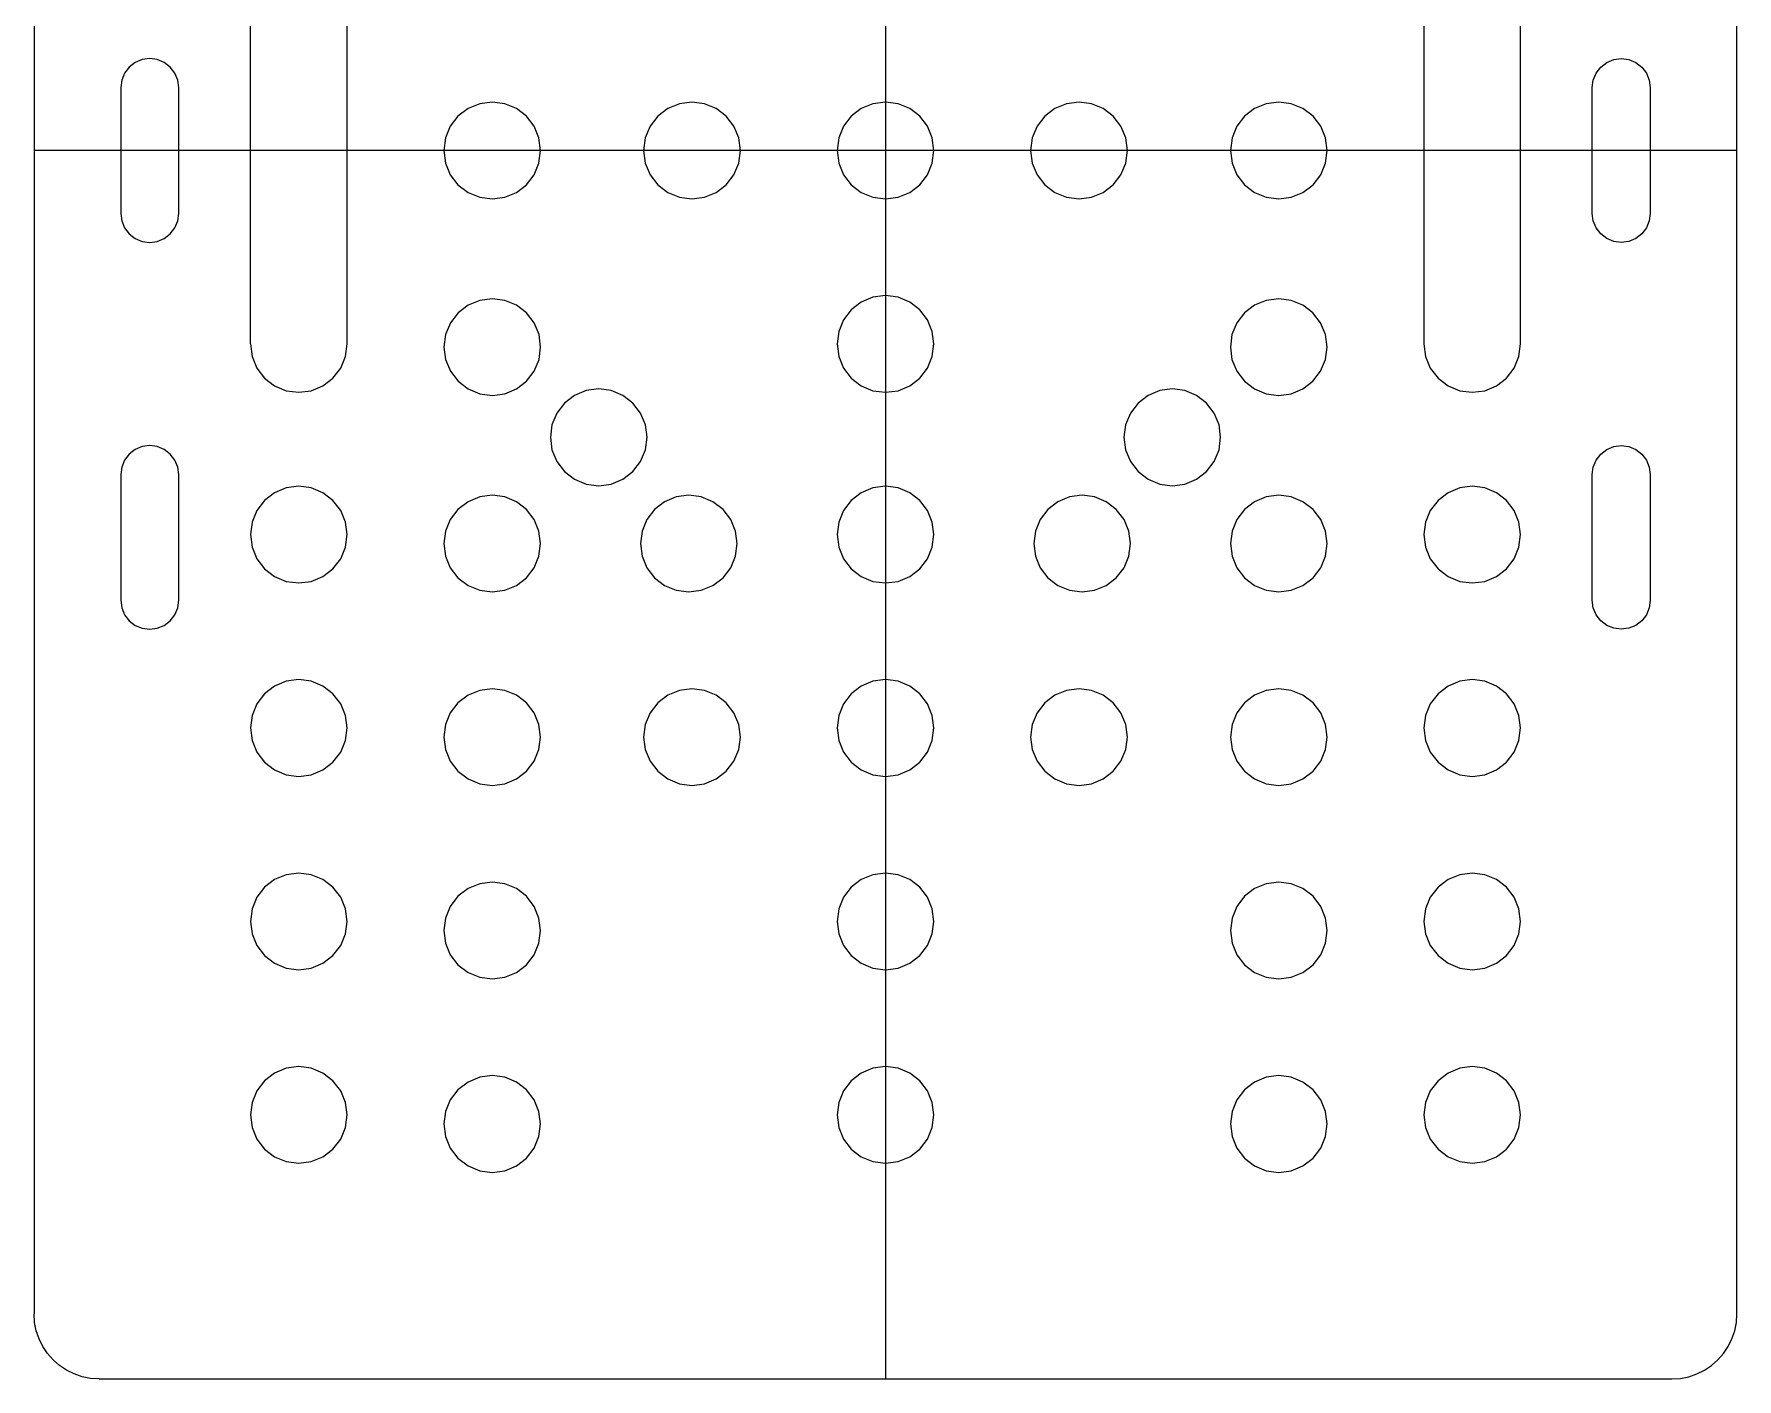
# Model space of a CAD drawing. Header units: millimetres. Extents: x -44 to 44, y -64 to 64.
# Drawn here: x -44 to 44, y -63.5 to 6 of the extents above; entities that cross this region are included whole.
import ezdxf

# ---------------------------------------------------------------- set-up
doc = ezdxf.new("R2010")
doc.units = ezdxf.units.MM
doc.layers.get('0').update_dxf_attribs({"linetype": 'CONTINUOUS'})

msp = doc.modelspace()

# ---------------------------------------------------------------- linework, layer by layer
for p, q in [((0, 63.5), (0, -63.5)), ((-44, 60.137), (-44, -60.137)), ((44, -60.137), (44, 60.137)), ((-32.82, -10), (-32.82, 10)), ((-27.82, -10), (-27.82, 10)), ((27.82, 10), (27.82, -10)), ((32.82, -10), (32.82, 10)), ((-38.77, 4.549), (-39.081, 4.311)), ((-38.408, 4.699), (-38.77, 4.549)), ((-38.02, 4.75), (-38.408, 4.699)), ((-37.632, 4.699), (-38.02, 4.75)), ((-37.27, 4.549), (-37.632, 4.699)), ((-36.959, 4.311), (-37.27, 4.549)), ((36.959, 4.311), (37.27, 4.549)), ((37.27, 4.549), (37.632, 4.699)), ((37.632, 4.699), (38.02, 4.75)), ((38.02, 4.75), (38.408, 4.699)), ((38.408, 4.699), (38.77, 4.549)), ((38.77, 4.549), (39.081, 4.311)), ((-39.469, 3.638), (-39.52, 3.25)), ((-39.319, 4), (-39.469, 3.638)), ((-39.081, 4.311), (-39.319, 4)), ((-36.721, 4), (-36.959, 4.311)), ((-36.571, 3.638), (-36.721, 4)), ((-36.52, 3.25), (-36.571, 3.638)), ((36.52, 3.25), (36.571, 3.638)), ((36.571, 3.638), (36.721, 4)), ((36.721, 4), (36.959, 4.311)), ((39.081, 4.311), (39.319, 4)), ((39.319, 4), (39.469, 3.638)), ((39.469, 3.638), (39.52, 3.25)), ((-39.52, 3.25), (-39.52, -3.25)), ((-36.52, -3.25), (-36.52, 3.25)), ((36.52, -3.25), (36.52, 3.25)), ((39.52, 3.25), (39.52, -3.25)), ((-22.093, 1.768), (-22.49, 1.25)), ((-21.575, 2.165), (-22.093, 1.768)), ((-20.972, 2.415), (-21.575, 2.165)), ((-20.325, 2.5), (-20.972, 2.415)), ((-19.678, 2.415), (-20.325, 2.5)), ((-19.075, 2.165), (-19.678, 2.415)), ((-18.557, 1.768), (-19.075, 2.165)), ((-18.16, 1.25), (-18.557, 1.768)), ((-11.768, 1.768), (-12.165, 1.25)), ((-11.25, 2.165), (-11.768, 1.768)), ((-10.647, 2.415), (-11.25, 2.165)), ((-10, 2.5), (-10.647, 2.415)), ((-9.353, 2.415), (-10, 2.5)), ((-8.75, 2.165), (-9.353, 2.415)), ((-8.232, 1.768), (-8.75, 2.165)), ((-7.835, 1.25), (-8.232, 1.768)), ((-1.768, 1.768), (-2.165, 1.25)), ((-1.25, 2.165), (-1.768, 1.768)), ((-0.647, 2.415), (-1.25, 2.165)), ((0, 2.5), (-0.647, 2.415)), ((0.647, 2.415), (0, 2.5)), ((1.25, 2.165), (0.647, 2.415)), ((1.768, 1.768), (1.25, 2.165)), ((2.165, 1.25), (1.768, 1.768)), ((8.232, 1.768), (7.835, 1.25)), ((8.75, 2.165), (8.232, 1.768)), ((9.353, 2.415), (8.75, 2.165)), ((10, 2.5), (9.353, 2.415)), ((10.647, 2.415), (10, 2.5)), ((11.25, 2.165), (10.647, 2.415)), ((11.768, 1.768), (11.25, 2.165)), ((12.165, 1.25), (11.768, 1.768)), ((18.557, 1.768), (18.16, 1.25)), ((19.075, 2.165), (18.557, 1.768)), ((19.678, 2.415), (19.075, 2.165)), ((20.325, 2.5), (19.678, 2.415)), ((20.972, 2.415), (20.325, 2.5)), ((21.575, 2.165), (20.972, 2.415)), ((22.093, 1.768), (21.575, 2.165)), ((22.49, 1.25), (22.093, 1.768)), ((-22.49, 1.25), (-22.74, 0.647)), ((-17.91, 0.647), (-18.16, 1.25)), ((-12.165, 1.25), (-12.415, 0.647)), ((-7.585, 0.647), (-7.835, 1.25)), ((-2.165, 1.25), (-2.415, 0.647)), ((2.415, 0.647), (2.165, 1.25)), ((7.835, 1.25), (7.585, 0.647)), ((12.415, 0.647), (12.165, 1.25)), ((18.16, 1.25), (17.91, 0.647)), ((22.74, 0.647), (22.49, 1.25)), ((44, 0), (-44, 0)), ((-22.74, 0.647), (-22.825, 0)), ((-22.825, 0), (-22.74, -0.647)), ((-17.825, 0), (-17.91, 0.647)), ((-17.91, -0.647), (-17.825, 0)), ((-12.415, 0.647), (-12.5, 0)), ((-12.5, 0), (-12.415, -0.647)), ((-7.5, 0), (-7.585, 0.647)), ((-7.585, -0.647), (-7.5, 0)), ((-2.415, 0.647), (-2.5, 0)), ((-2.5, 0), (-2.415, -0.647)), ((2.5, 0), (2.415, 0.647)), ((2.415, -0.647), (2.5, 0)), ((7.585, 0.647), (7.5, 0)), ((7.5, 0), (7.585, -0.647)), ((12.5, 0), (12.415, 0.647)), ((12.415, -0.647), (12.5, 0)), ((17.91, 0.647), (17.825, 0)), ((17.825, 0), (17.91, -0.647)), ((22.825, 0), (22.74, 0.647)), ((22.74, -0.647), (22.825, 0)), ((-22.74, -0.647), (-22.49, -1.25)), ((-18.16, -1.25), (-17.91, -0.647)), ((-12.415, -0.647), (-12.165, -1.25)), ((-7.835, -1.25), (-7.585, -0.647)), ((-2.415, -0.647), (-2.165, -1.25)), ((2.165, -1.25), (2.415, -0.647)), ((7.585, -0.647), (7.835, -1.25)), ((12.165, -1.25), (12.415, -0.647)), ((17.91, -0.647), (18.16, -1.25)), ((22.49, -1.25), (22.74, -0.647)), ((-22.49, -1.25), (-22.093, -1.768)), ((-18.557, -1.768), (-18.16, -1.25)), ((-12.165, -1.25), (-11.768, -1.768)), ((-8.232, -1.768), (-7.835, -1.25)), ((-2.165, -1.25), (-1.768, -1.768)), ((1.768, -1.768), (2.165, -1.25)), ((7.835, -1.25), (8.232, -1.768)), ((11.768, -1.768), (12.165, -1.25)), ((18.16, -1.25), (18.557, -1.768)), ((22.093, -1.768), (22.49, -1.25)), ((-22.093, -1.768), (-21.575, -2.165)), ((-21.575, -2.165), (-20.972, -2.415)), ((-20.972, -2.415), (-20.325, -2.5)), ((-20.325, -2.5), (-19.678, -2.415)), ((-19.678, -2.415), (-19.075, -2.165)), ((-19.075, -2.165), (-18.557, -1.768)), ((-11.768, -1.768), (-11.25, -2.165)), ((-11.25, -2.165), (-10.647, -2.415)), ((-10.647, -2.415), (-10, -2.5)), ((-10, -2.5), (-9.353, -2.415)), ((-9.353, -2.415), (-8.75, -2.165)), ((-8.75, -2.165), (-8.232, -1.768)), ((-1.768, -1.768), (-1.25, -2.165)), ((-1.25, -2.165), (-0.647, -2.415)), ((-0.647, -2.415), (0, -2.5)), ((0, -2.5), (0.647, -2.415)), ((0.647, -2.415), (1.25, -2.165)), ((1.25, -2.165), (1.768, -1.768)), ((8.232, -1.768), (8.75, -2.165)), ((8.75, -2.165), (9.353, -2.415)), ((9.353, -2.415), (10, -2.5)), ((10, -2.5), (10.647, -2.415)), ((10.647, -2.415), (11.25, -2.165)), ((11.25, -2.165), (11.768, -1.768)), ((18.557, -1.768), (19.075, -2.165)), ((19.075, -2.165), (19.678, -2.415)), ((19.678, -2.415), (20.325, -2.5)), ((20.325, -2.5), (20.972, -2.415)), ((20.972, -2.415), (21.575, -2.165)), ((21.575, -2.165), (22.093, -1.768)), ((-39.52, -3.25), (-39.469, -3.638)), ((-36.571, -3.638), (-36.52, -3.25)), ((36.571, -3.638), (36.52, -3.25)), ((39.52, -3.25), (39.469, -3.638)), ((-39.469, -3.638), (-39.319, -4)), ((-39.319, -4), (-39.081, -4.311)), ((-39.081, -4.311), (-38.77, -4.549)), ((-37.27, -4.549), (-36.959, -4.311)), ((-36.959, -4.311), (-36.721, -4)), ((-36.721, -4), (-36.571, -3.638)), ((36.721, -4), (36.571, -3.638)), ((36.959, -4.311), (36.721, -4)), ((37.27, -4.549), (36.959, -4.311)), ((39.081, -4.311), (38.77, -4.549)), ((39.319, -4), (39.081, -4.311)), ((39.469, -3.638), (39.319, -4)), ((-38.77, -4.549), (-38.408, -4.699)), ((-38.408, -4.699), (-38.02, -4.75)), ((-38.02, -4.75), (-37.632, -4.699)), ((-37.632, -4.699), (-37.27, -4.549)), ((37.632, -4.699), (37.27, -4.549)), ((38.02, -4.75), (37.632, -4.699)), ((38.408, -4.699), (38.02, -4.75)), ((38.77, -4.549), (38.408, -4.699)), ((-20.967, -7.745), (-21.57, -7.995)), ((-20.32, -7.66), (-20.967, -7.745)), ((-19.673, -7.745), (-20.32, -7.66)), ((-19.07, -7.995), (-19.673, -7.745)), ((-1.25, -7.835), (-1.768, -8.232)), ((-0.647, -7.585), (-1.25, -7.835)), ((0, -7.5), (-0.647, -7.585)), ((0.647, -7.585), (0, -7.5)), ((1.25, -7.835), (0.647, -7.585)), ((1.768, -8.232), (1.25, -7.835)), ((19.673, -7.745), (19.07, -7.995)), ((20.32, -7.66), (19.673, -7.745)), ((20.967, -7.745), (20.32, -7.66)), ((21.57, -7.995), (20.967, -7.745)), ((-22.088, -8.392), (-22.485, -8.91)), ((-21.57, -7.995), (-22.088, -8.392)), ((-18.552, -8.392), (-19.07, -7.995)), ((-18.155, -8.91), (-18.552, -8.392)), ((-2.165, -8.75), (-2.415, -9.353)), ((-1.768, -8.232), (-2.165, -8.75)), ((2.165, -8.75), (1.768, -8.232)), ((2.415, -9.353), (2.165, -8.75)), ((18.552, -8.392), (18.155, -8.91)), ((19.07, -7.995), (18.552, -8.392)), ((22.088, -8.392), (21.57, -7.995)), ((22.485, -8.91), (22.088, -8.392)), ((-22.735, -9.513), (-22.82, -10.16)), ((-22.485, -8.91), (-22.735, -9.513)), ((-17.905, -9.513), (-18.155, -8.91)), ((-17.82, -10.16), (-17.905, -9.513)), ((-2.415, -9.353), (-2.5, -10)), ((2.5, -10), (2.415, -9.353)), ((17.905, -9.513), (17.82, -10.16)), ((18.155, -8.91), (17.905, -9.513)), ((22.735, -9.513), (22.485, -8.91)), ((22.82, -10.16), (22.735, -9.513)), ((-32.82, -10), (-32.735, -10.647)), ((-27.905, -10.647), (-27.82, -10)), ((-22.82, -10.16), (-22.735, -10.807)), ((-17.905, -10.807), (-17.82, -10.16)), ((-2.5, -10), (-2.415, -10.647)), ((2.415, -10.647), (2.5, -10)), ((17.82, -10.16), (17.905, -10.807)), ((22.735, -10.807), (22.82, -10.16)), ((27.82, -10), (27.905, -10.647)), ((32.735, -10.647), (32.82, -10)), ((-32.735, -10.647), (-32.485, -11.25)), ((-32.485, -11.25), (-32.088, -11.768)), ((-28.552, -11.768), (-28.155, -11.25)), ((-28.155, -11.25), (-27.905, -10.647)), ((-22.735, -10.807), (-22.485, -11.41)), ((-22.485, -11.41), (-22.088, -11.928)), ((-18.552, -11.928), (-18.155, -11.41)), ((-18.155, -11.41), (-17.905, -10.807)), ((-2.415, -10.647), (-2.165, -11.25)), ((-2.165, -11.25), (-1.768, -11.768)), ((1.768, -11.768), (2.165, -11.25)), ((2.165, -11.25), (2.415, -10.647)), ((17.905, -10.807), (18.155, -11.41)), ((18.155, -11.41), (18.552, -11.928)), ((22.088, -11.928), (22.485, -11.41)), ((22.485, -11.41), (22.735, -10.807)), ((27.905, -10.647), (28.155, -11.25)), ((28.155, -11.25), (28.552, -11.768)), ((32.088, -11.768), (32.485, -11.25)), ((32.485, -11.25), (32.735, -10.647)), ((-32.088, -11.768), (-31.57, -12.165)), ((-31.57, -12.165), (-30.967, -12.415)), ((-29.673, -12.415), (-29.07, -12.165)), ((-29.07, -12.165), (-28.552, -11.768)), ((-22.088, -11.928), (-21.57, -12.325)), ((-19.07, -12.325), (-18.552, -11.928)), ((-1.768, -11.768), (-1.25, -12.165)), ((-1.25, -12.165), (-0.647, -12.415)), ((0.647, -12.415), (1.25, -12.165)), ((1.25, -12.165), (1.768, -11.768)), ((18.552, -11.928), (19.07, -12.325)), ((21.57, -12.325), (22.088, -11.928)), ((28.552, -11.768), (29.07, -12.165)), ((29.07, -12.165), (29.673, -12.415)), ((30.967, -12.415), (31.57, -12.165)), ((31.57, -12.165), (32.088, -11.768)), ((-30.967, -12.415), (-30.32, -12.5)), ((-30.32, -12.5), (-29.673, -12.415)), ((-21.57, -12.325), (-20.967, -12.575)), ((-20.967, -12.575), (-20.32, -12.66)), ((-20.32, -12.66), (-19.673, -12.575)), ((-19.673, -12.575), (-19.07, -12.325)), ((-16.588, -13.057), (-16.985, -13.575)), ((-16.07, -12.66), (-16.588, -13.057)), ((-15.467, -12.41), (-16.07, -12.66)), ((-14.82, -12.325), (-15.467, -12.41)), ((-14.173, -12.41), (-14.82, -12.325)), ((-13.57, -12.66), (-14.173, -12.41)), ((-13.052, -13.057), (-13.57, -12.66)), ((-12.655, -13.575), (-13.052, -13.057)), ((-0.647, -12.415), (0, -12.5)), ((0, -12.5), (0.647, -12.415)), ((13.052, -13.057), (12.655, -13.575)), ((13.57, -12.66), (13.052, -13.057)), ((14.173, -12.41), (13.57, -12.66)), ((14.82, -12.325), (14.173, -12.41)), ((15.467, -12.41), (14.82, -12.325)), ((16.07, -12.66), (15.467, -12.41)), ((16.588, -13.057), (16.07, -12.66)), ((16.985, -13.575), (16.588, -13.057)), ((19.07, -12.325), (19.673, -12.575)), ((19.673, -12.575), (20.32, -12.66)), ((20.32, -12.66), (20.967, -12.575)), ((20.967, -12.575), (21.57, -12.325)), ((29.673, -12.415), (30.32, -12.5)), ((30.32, -12.5), (30.967, -12.415)), ((-16.985, -13.575), (-17.235, -14.178)), ((-12.405, -14.178), (-12.655, -13.575)), ((12.655, -13.575), (12.405, -14.178)), ((17.235, -14.178), (16.985, -13.575)), ((-17.235, -14.178), (-17.32, -14.825)), ((-17.32, -14.825), (-17.235, -15.472)), ((-12.32, -14.825), (-12.405, -14.178)), ((-12.405, -15.472), (-12.32, -14.825)), ((12.405, -14.178), (12.32, -14.825)), ((12.32, -14.825), (12.405, -15.472)), ((17.32, -14.825), (17.235, -14.178)), ((17.235, -15.472), (17.32, -14.825)), ((-39.081, -15.689), (-39.319, -16)), ((-38.77, -15.451), (-39.081, -15.689)), ((-38.408, -15.301), (-38.77, -15.451)), ((-38.02, -15.25), (-38.408, -15.301)), ((-37.632, -15.301), (-38.02, -15.25)), ((-37.27, -15.451), (-37.632, -15.301)), ((-36.959, -15.689), (-37.27, -15.451)), ((-36.721, -16), (-36.959, -15.689)), ((-17.235, -15.472), (-16.985, -16.075)), ((-12.655, -16.075), (-12.405, -15.472)), ((12.405, -15.472), (12.655, -16.075)), ((16.985, -16.075), (17.235, -15.472)), ((36.721, -16), (36.959, -15.689)), ((36.959, -15.689), (37.27, -15.451)), ((37.27, -15.451), (37.632, -15.301)), ((37.632, -15.301), (38.02, -15.25)), ((38.02, -15.25), (38.408, -15.301)), ((38.408, -15.301), (38.77, -15.451)), ((38.77, -15.451), (39.081, -15.689)), ((39.081, -15.689), (39.319, -16)), ((-39.469, -16.362), (-39.52, -16.75)), ((-39.319, -16), (-39.469, -16.362)), ((-36.571, -16.362), (-36.721, -16)), ((-36.52, -16.75), (-36.571, -16.362)), ((-16.985, -16.075), (-16.588, -16.592)), ((-16.588, -16.592), (-16.07, -16.99)), ((-13.57, -16.99), (-13.052, -16.592)), ((-13.052, -16.592), (-12.655, -16.075)), ((12.655, -16.075), (13.052, -16.592)), ((13.052, -16.592), (13.57, -16.99)), ((16.07, -16.99), (16.588, -16.592)), ((16.588, -16.592), (16.985, -16.075)), ((36.52, -16.75), (36.571, -16.362)), ((36.571, -16.362), (36.721, -16)), ((39.319, -16), (39.469, -16.362)), ((39.469, -16.362), (39.52, -16.75)), ((-39.52, -16.75), (-39.52, -23.25)), ((-36.52, -23.25), (-36.52, -16.75)), ((-30.967, -17.441), (-31.57, -17.691)), ((-30.32, -17.356), (-30.967, -17.441)), ((-29.673, -17.441), (-30.32, -17.356)), ((-29.07, -17.691), (-29.673, -17.441)), ((-16.07, -16.99), (-15.467, -17.239)), ((-15.467, -17.239), (-14.82, -17.325)), ((-14.82, -17.325), (-14.173, -17.239)), ((-14.173, -17.239), (-13.57, -16.99)), ((-0.647, -17.441), (-1.25, -17.691)), ((0, -17.356), (-0.647, -17.441)), ((0.647, -17.441), (0, -17.356)), ((1.25, -17.691), (0.647, -17.441)), ((13.57, -16.99), (14.173, -17.239)), ((14.173, -17.239), (14.82, -17.325)), ((14.82, -17.325), (15.467, -17.239)), ((15.467, -17.239), (16.07, -16.99)), ((29.673, -17.441), (29.07, -17.691)), ((30.32, -17.356), (29.673, -17.441)), ((30.967, -17.441), (30.32, -17.356)), ((31.57, -17.691), (30.967, -17.441)), ((36.52, -23.25), (36.52, -16.75)), ((39.52, -16.75), (39.52, -23.25)), ((-32.088, -18.089), (-32.485, -18.606)), ((-31.57, -17.691), (-32.088, -18.089)), ((-28.552, -18.089), (-29.07, -17.691)), ((-28.155, -18.606), (-28.552, -18.089)), ((-21.575, -18.155), (-22.093, -18.552)), ((-20.972, -17.905), (-21.575, -18.155)), ((-20.325, -17.82), (-20.972, -17.905)), ((-19.678, -17.905), (-20.325, -17.82)), ((-19.075, -18.155), (-19.678, -17.905)), ((-18.557, -18.552), (-19.075, -18.155)), ((-11.415, -18.155), (-11.933, -18.552)), ((-10.812, -17.905), (-11.415, -18.155)), ((-10.165, -17.82), (-10.812, -17.905)), ((-9.518, -17.905), (-10.165, -17.82)), ((-8.915, -18.155), (-9.518, -17.905)), ((-8.397, -18.552), (-8.915, -18.155)), ((-1.768, -18.089), (-2.165, -18.606)), ((-1.25, -17.691), (-1.768, -18.089)), ((1.768, -18.089), (1.25, -17.691)), ((2.165, -18.606), (1.768, -18.089)), ((8.91, -18.155), (8.392, -18.552)), ((9.513, -17.905), (8.91, -18.155)), ((10.16, -17.82), (9.513, -17.905)), ((10.807, -17.905), (10.16, -17.82)), ((11.41, -18.155), (10.807, -17.905)), ((11.928, -18.552), (11.41, -18.155)), ((19.075, -18.155), (18.557, -18.552)), ((19.678, -17.905), (19.075, -18.155)), ((20.325, -17.82), (19.678, -17.905)), ((20.972, -17.905), (20.325, -17.82)), ((21.575, -18.155), (20.972, -17.905)), ((22.093, -18.552), (21.575, -18.155)), ((28.552, -18.089), (28.155, -18.606)), ((29.07, -17.691), (28.552, -18.089)), ((32.088, -18.089), (31.57, -17.691)), ((32.485, -18.606), (32.088, -18.089)), ((-32.735, -19.209), (-32.82, -19.856)), ((-32.485, -18.606), (-32.735, -19.209)), ((-27.905, -19.209), (-28.155, -18.606)), ((-27.82, -19.856), (-27.905, -19.209)), ((-22.49, -19.07), (-22.74, -19.673)), ((-22.093, -18.552), (-22.49, -19.07)), ((-18.16, -19.07), (-18.557, -18.552)), ((-17.91, -19.673), (-18.16, -19.07)), ((-12.33, -19.07), (-12.58, -19.673)), ((-11.933, -18.552), (-12.33, -19.07)), ((-8, -19.07), (-8.397, -18.552)), ((-7.75, -19.673), (-8, -19.07)), ((-2.415, -19.209), (-2.5, -19.856)), ((-2.165, -18.606), (-2.415, -19.209)), ((2.415, -19.209), (2.165, -18.606)), ((2.5, -19.856), (2.415, -19.209)), ((7.995, -19.07), (7.745, -19.673)), ((8.392, -18.552), (7.995, -19.07)), ((12.325, -19.07), (11.928, -18.552)), ((12.575, -19.673), (12.325, -19.07)), ((18.16, -19.07), (17.91, -19.673)), ((18.557, -18.552), (18.16, -19.07)), ((22.49, -19.07), (22.093, -18.552)), ((22.74, -19.673), (22.49, -19.07)), ((27.905, -19.209), (27.82, -19.856)), ((28.155, -18.606), (27.905, -19.209)), ((32.735, -19.209), (32.485, -18.606)), ((32.82, -19.856), (32.735, -19.209)), ((-32.82, -19.856), (-32.735, -20.503)), ((-27.905, -20.503), (-27.82, -19.856)), ((-22.74, -19.673), (-22.825, -20.32)), ((-17.825, -20.32), (-17.91, -19.673)), ((-12.58, -19.673), (-12.665, -20.32)), ((-7.665, -20.32), (-7.75, -19.673)), ((-2.5, -19.856), (-2.415, -20.503)), ((2.415, -20.503), (2.5, -19.856)), ((7.745, -19.673), (7.66, -20.32)), ((12.66, -20.32), (12.575, -19.673)), ((17.91, -19.673), (17.825, -20.32)), ((22.825, -20.32), (22.74, -19.673)), ((27.82, -19.856), (27.905, -20.503)), ((32.735, -20.503), (32.82, -19.856)), ((-32.735, -20.503), (-32.485, -21.106)), ((-32.485, -21.106), (-32.088, -21.624)), ((-28.552, -21.624), (-28.155, -21.106)), ((-28.155, -21.106), (-27.905, -20.503)), ((-22.825, -20.32), (-22.74, -20.967)), ((-22.74, -20.967), (-22.49, -21.57)), ((-18.16, -21.57), (-17.91, -20.967)), ((-17.91, -20.967), (-17.825, -20.32)), ((-12.665, -20.32), (-12.58, -20.967)), ((-12.58, -20.967), (-12.33, -21.57)), ((-8, -21.57), (-7.75, -20.967)), ((-7.75, -20.967), (-7.665, -20.32)), ((-2.415, -20.503), (-2.165, -21.106)), ((-2.165, -21.106), (-1.768, -21.624)), ((1.768, -21.624), (2.165, -21.106)), ((2.165, -21.106), (2.415, -20.503)), ((7.66, -20.32), (7.745, -20.967)), ((7.745, -20.967), (7.995, -21.57)), ((12.325, -21.57), (12.575, -20.967)), ((12.575, -20.967), (12.66, -20.32)), ((17.825, -20.32), (17.91, -20.967)), ((17.91, -20.967), (18.16, -21.57)), ((22.49, -21.57), (22.74, -20.967)), ((22.74, -20.967), (22.825, -20.32)), ((27.905, -20.503), (28.155, -21.106)), ((28.155, -21.106), (28.552, -21.624)), ((32.088, -21.624), (32.485, -21.106)), ((32.485, -21.106), (32.735, -20.503)), ((-32.088, -21.624), (-31.57, -22.021)), ((-29.07, -22.021), (-28.552, -21.624)), ((-22.49, -21.57), (-22.093, -22.088)), ((-18.557, -22.088), (-18.16, -21.57)), ((-12.33, -21.57), (-11.933, -22.088)), ((-8.397, -22.088), (-8, -21.57)), ((-1.768, -21.624), (-1.25, -22.021)), ((1.25, -22.021), (1.768, -21.624)), ((7.995, -21.57), (8.392, -22.088)), ((11.928, -22.088), (12.325, -21.57)), ((18.16, -21.57), (18.557, -22.088)), ((22.093, -22.088), (22.49, -21.57)), ((28.552, -21.624), (29.07, -22.021)), ((31.57, -22.021), (32.088, -21.624)), ((-31.57, -22.021), (-30.967, -22.271)), ((-30.967, -22.271), (-30.32, -22.356)), ((-30.32, -22.356), (-29.673, -22.271)), ((-29.673, -22.271), (-29.07, -22.021)), ((-22.093, -22.088), (-21.575, -22.485)), ((-21.575, -22.485), (-20.972, -22.735)), ((-20.972, -22.735), (-20.325, -22.82)), ((-20.325, -22.82), (-19.678, -22.735)), ((-19.678, -22.735), (-19.075, -22.485)), ((-19.075, -22.485), (-18.557, -22.088)), ((-11.933, -22.088), (-11.415, -22.485)), ((-11.415, -22.485), (-10.812, -22.735)), ((-10.812, -22.735), (-10.165, -22.82)), ((-10.165, -22.82), (-9.518, -22.735)), ((-9.518, -22.735), (-8.915, -22.485)), ((-8.915, -22.485), (-8.397, -22.088)), ((-1.25, -22.021), (-0.647, -22.271)), ((-0.647, -22.271), (0, -22.356)), ((0, -22.356), (0.647, -22.271)), ((0.647, -22.271), (1.25, -22.021)), ((8.392, -22.088), (8.91, -22.485)), ((8.91, -22.485), (9.513, -22.735)), ((9.513, -22.735), (10.16, -22.82)), ((10.16, -22.82), (10.807, -22.735)), ((10.807, -22.735), (11.41, -22.485)), ((11.41, -22.485), (11.928, -22.088)), ((18.557, -22.088), (19.075, -22.485)), ((19.075, -22.485), (19.678, -22.735)), ((19.678, -22.735), (20.325, -22.82)), ((20.325, -22.82), (20.972, -22.735)), ((20.972, -22.735), (21.575, -22.485)), ((21.575, -22.485), (22.093, -22.088)), ((29.07, -22.021), (29.673, -22.271)), ((29.673, -22.271), (30.32, -22.356)), ((30.32, -22.356), (30.967, -22.271)), ((30.967, -22.271), (31.57, -22.021)), ((-39.52, -23.25), (-39.469, -23.638)), ((-39.469, -23.638), (-39.319, -24)), ((-36.721, -24), (-36.571, -23.638)), ((-36.571, -23.638), (-36.52, -23.25)), ((36.571, -23.638), (36.52, -23.25)), ((36.721, -24), (36.571, -23.638)), ((39.469, -23.638), (39.319, -24)), ((39.52, -23.25), (39.469, -23.638)), ((-39.319, -24), (-39.081, -24.311)), ((-39.081, -24.311), (-38.77, -24.549)), ((-38.77, -24.549), (-38.408, -24.699)), ((-37.632, -24.699), (-37.27, -24.549)), ((-37.27, -24.549), (-36.959, -24.311)), ((-36.959, -24.311), (-36.721, -24)), ((36.959, -24.311), (36.721, -24)), ((37.27, -24.549), (36.959, -24.311)), ((37.632, -24.699), (37.27, -24.549)), ((38.77, -24.549), (38.408, -24.699)), ((39.081, -24.311), (38.77, -24.549)), ((39.319, -24), (39.081, -24.311)), ((-38.408, -24.699), (-38.02, -24.75)), ((-38.02, -24.75), (-37.632, -24.699)), ((38.02, -24.75), (37.632, -24.699)), ((38.408, -24.699), (38.02, -24.75)), ((-32.088, -28.084), (-32.485, -28.601)), ((-31.57, -27.686), (-32.088, -28.084)), ((-30.967, -27.437), (-31.57, -27.686)), ((-30.32, -27.351), (-30.967, -27.437)), ((-29.673, -27.437), (-30.32, -27.351)), ((-29.07, -27.686), (-29.673, -27.437)), ((-28.552, -28.084), (-29.07, -27.686)), ((-28.155, -28.601), (-28.552, -28.084)), ((-21.575, -28.155), (-22.093, -28.552)), ((-20.972, -27.905), (-21.575, -28.155)), ((-20.325, -27.82), (-20.972, -27.905)), ((-19.678, -27.905), (-20.325, -27.82)), ((-19.075, -28.155), (-19.678, -27.905)), ((-18.557, -28.552), (-19.075, -28.155)), ((-11.25, -28.155), (-11.768, -28.552)), ((-10.647, -27.905), (-11.25, -28.155)), ((-10, -27.82), (-10.647, -27.905)), ((-9.353, -27.905), (-10, -27.82)), ((-8.75, -28.155), (-9.353, -27.905)), ((-8.232, -28.552), (-8.75, -28.155)), ((-1.768, -28.084), (-2.165, -28.601)), ((-1.25, -27.686), (-1.768, -28.084)), ((-0.647, -27.437), (-1.25, -27.686)), ((0, -27.351), (-0.647, -27.437)), ((0.647, -27.437), (0, -27.351)), ((1.25, -27.686), (0.647, -27.437)), ((1.768, -28.084), (1.25, -27.686)), ((2.165, -28.601), (1.768, -28.084)), ((8.75, -28.155), (8.232, -28.552)), ((9.353, -27.905), (8.75, -28.155)), ((10, -27.82), (9.353, -27.905)), ((10.647, -27.905), (10, -27.82)), ((11.25, -28.155), (10.647, -27.905)), ((11.768, -28.552), (11.25, -28.155)), ((19.075, -28.155), (18.557, -28.552)), ((19.678, -27.905), (19.075, -28.155)), ((20.325, -27.82), (19.678, -27.905)), ((20.972, -27.905), (20.325, -27.82)), ((21.575, -28.155), (20.972, -27.905)), ((22.093, -28.552), (21.575, -28.155)), ((28.552, -28.084), (28.155, -28.601)), ((29.07, -27.686), (28.552, -28.084)), ((29.673, -27.437), (29.07, -27.686)), ((30.32, -27.351), (29.673, -27.437)), ((30.967, -27.437), (30.32, -27.351)), ((31.57, -27.686), (30.967, -27.437)), ((32.088, -28.084), (31.57, -27.686)), ((32.485, -28.601), (32.088, -28.084)), ((-32.485, -28.601), (-32.735, -29.204)), ((-27.905, -29.204), (-28.155, -28.601)), ((-22.093, -28.552), (-22.49, -29.07)), ((-18.16, -29.07), (-18.557, -28.552)), ((-11.768, -28.552), (-12.165, -29.07)), ((-7.835, -29.07), (-8.232, -28.552)), ((-2.165, -28.601), (-2.415, -29.204)), ((2.415, -29.204), (2.165, -28.601)), ((8.232, -28.552), (7.835, -29.07)), ((12.165, -29.07), (11.768, -28.552)), ((18.557, -28.552), (18.16, -29.07)), ((22.49, -29.07), (22.093, -28.552)), ((28.155, -28.601), (27.905, -29.204)), ((32.735, -29.204), (32.485, -28.601)), ((-32.735, -29.204), (-32.82, -29.851)), ((-32.82, -29.851), (-32.735, -30.498)), ((-27.82, -29.851), (-27.905, -29.204)), ((-27.905, -30.498), (-27.82, -29.851)), ((-22.74, -29.673), (-22.825, -30.32)), ((-22.49, -29.07), (-22.74, -29.673)), ((-17.91, -29.673), (-18.16, -29.07)), ((-17.825, -30.32), (-17.91, -29.673)), ((-12.415, -29.673), (-12.5, -30.32)), ((-12.165, -29.07), (-12.415, -29.673)), ((-7.585, -29.673), (-7.835, -29.07)), ((-7.5, -30.32), (-7.585, -29.673)), ((-2.415, -29.204), (-2.5, -29.851)), ((-2.5, -29.851), (-2.415, -30.498)), ((2.5, -29.851), (2.415, -29.204)), ((2.415, -30.498), (2.5, -29.851)), ((7.585, -29.673), (7.5, -30.32)), ((7.835, -29.07), (7.585, -29.673)), ((12.415, -29.673), (12.165, -29.07)), ((12.5, -30.32), (12.415, -29.673)), ((17.91, -29.673), (17.825, -30.32)), ((18.16, -29.07), (17.91, -29.673)), ((22.74, -29.673), (22.49, -29.07)), ((22.825, -30.32), (22.74, -29.673)), ((27.905, -29.204), (27.82, -29.851)), ((27.82, -29.851), (27.905, -30.498)), ((32.82, -29.851), (32.735, -29.204)), ((32.735, -30.498), (32.82, -29.851)), ((-32.735, -30.498), (-32.485, -31.101)), ((-28.155, -31.101), (-27.905, -30.498)), ((-22.825, -30.32), (-22.74, -30.967)), ((-17.91, -30.967), (-17.825, -30.32)), ((-12.5, -30.32), (-12.415, -30.967)), ((-7.585, -30.967), (-7.5, -30.32)), ((-2.415, -30.498), (-2.165, -31.101)), ((2.165, -31.101), (2.415, -30.498)), ((7.5, -30.32), (7.585, -30.967)), ((12.415, -30.967), (12.5, -30.32)), ((17.825, -30.32), (17.91, -30.967)), ((22.74, -30.967), (22.825, -30.32)), ((27.905, -30.498), (28.155, -31.101)), ((32.485, -31.101), (32.735, -30.498)), ((-32.485, -31.101), (-32.088, -31.619)), ((-32.088, -31.619), (-31.57, -32.016)), ((-29.07, -32.016), (-28.552, -31.619)), ((-28.552, -31.619), (-28.155, -31.101)), ((-22.74, -30.967), (-22.49, -31.57)), ((-22.49, -31.57), (-22.093, -32.088)), ((-18.557, -32.088), (-18.16, -31.57)), ((-18.16, -31.57), (-17.91, -30.967)), ((-12.415, -30.967), (-12.165, -31.57)), ((-12.165, -31.57), (-11.768, -32.088)), ((-8.232, -32.088), (-7.835, -31.57)), ((-7.835, -31.57), (-7.585, -30.967)), ((-2.165, -31.101), (-1.768, -31.619)), ((-1.768, -31.619), (-1.25, -32.016)), ((1.25, -32.016), (1.768, -31.619)), ((1.768, -31.619), (2.165, -31.101)), ((7.585, -30.967), (7.835, -31.57)), ((7.835, -31.57), (8.232, -32.088)), ((11.768, -32.088), (12.165, -31.57)), ((12.165, -31.57), (12.415, -30.967)), ((17.91, -30.967), (18.16, -31.57)), ((18.16, -31.57), (18.557, -32.088)), ((22.093, -32.088), (22.49, -31.57)), ((22.49, -31.57), (22.74, -30.967)), ((28.155, -31.101), (28.552, -31.619)), ((28.552, -31.619), (29.07, -32.016)), ((31.57, -32.016), (32.088, -31.619)), ((32.088, -31.619), (32.485, -31.101)), ((-31.57, -32.016), (-30.967, -32.266)), ((-30.967, -32.266), (-30.32, -32.351)), ((-30.32, -32.351), (-29.673, -32.266)), ((-29.673, -32.266), (-29.07, -32.016)), ((-22.093, -32.088), (-21.575, -32.485)), ((-21.575, -32.485), (-20.972, -32.735)), ((-19.678, -32.735), (-19.075, -32.485)), ((-19.075, -32.485), (-18.557, -32.088)), ((-11.768, -32.088), (-11.25, -32.485)), ((-11.25, -32.485), (-10.647, -32.735)), ((-9.353, -32.735), (-8.75, -32.485)), ((-8.75, -32.485), (-8.232, -32.088)), ((-1.25, -32.016), (-0.647, -32.266)), ((-0.647, -32.266), (0, -32.351)), ((0, -32.351), (0.647, -32.266)), ((0.647, -32.266), (1.25, -32.016)), ((8.232, -32.088), (8.75, -32.485)), ((8.75, -32.485), (9.353, -32.735)), ((10.647, -32.735), (11.25, -32.485)), ((11.25, -32.485), (11.768, -32.088)), ((18.557, -32.088), (19.075, -32.485)), ((19.075, -32.485), (19.678, -32.735)), ((20.972, -32.735), (21.575, -32.485)), ((21.575, -32.485), (22.093, -32.088)), ((29.07, -32.016), (29.673, -32.266)), ((29.673, -32.266), (30.32, -32.351)), ((30.32, -32.351), (30.967, -32.266)), ((30.967, -32.266), (31.57, -32.016)), ((-20.972, -32.735), (-20.325, -32.82)), ((-20.325, -32.82), (-19.678, -32.735)), ((-10.647, -32.735), (-10, -32.82)), ((-10, -32.82), (-9.353, -32.735)), ((9.353, -32.735), (10, -32.82)), ((10, -32.82), (10.647, -32.735)), ((19.678, -32.735), (20.325, -32.82)), ((20.325, -32.82), (20.972, -32.735)), ((-31.57, -37.686), (-32.088, -38.084)), ((-30.967, -37.437), (-31.57, -37.686)), ((-30.32, -37.351), (-30.967, -37.437)), ((-29.673, -37.437), (-30.32, -37.351)), ((-29.07, -37.686), (-29.673, -37.437)), ((-28.552, -38.084), (-29.07, -37.686)), ((-20.325, -37.82), (-20.972, -37.905)), ((-19.678, -37.905), (-20.325, -37.82)), ((-1.25, -37.686), (-1.768, -38.084)), ((-0.647, -37.437), (-1.25, -37.686)), ((0, -37.351), (-0.647, -37.437)), ((0.647, -37.437), (0, -37.351)), ((1.25, -37.686), (0.647, -37.437)), ((1.768, -38.084), (1.25, -37.686)), ((20.325, -37.82), (19.678, -37.905)), ((20.972, -37.905), (20.325, -37.82)), ((29.07, -37.686), (28.552, -38.084)), ((29.673, -37.437), (29.07, -37.686)), ((30.32, -37.351), (29.673, -37.437)), ((30.967, -37.437), (30.32, -37.351)), ((31.57, -37.686), (30.967, -37.437)), ((32.088, -38.084), (31.57, -37.686)), ((-32.485, -38.601), (-32.735, -39.204)), ((-32.088, -38.084), (-32.485, -38.601)), ((-28.155, -38.601), (-28.552, -38.084)), ((-27.905, -39.204), (-28.155, -38.601)), ((-22.093, -38.552), (-22.49, -39.07)), ((-21.575, -38.155), (-22.093, -38.552)), ((-20.972, -37.905), (-21.575, -38.155)), ((-19.075, -38.155), (-19.678, -37.905)), ((-18.557, -38.552), (-19.075, -38.155)), ((-18.16, -39.07), (-18.557, -38.552)), ((-2.165, -38.601), (-2.415, -39.204)), ((-1.768, -38.084), (-2.165, -38.601)), ((2.165, -38.601), (1.768, -38.084)), ((2.415, -39.204), (2.165, -38.601)), ((18.557, -38.552), (18.16, -39.07)), ((19.075, -38.155), (18.557, -38.552)), ((19.678, -37.905), (19.075, -38.155)), ((21.575, -38.155), (20.972, -37.905)), ((22.093, -38.552), (21.575, -38.155)), ((22.49, -39.07), (22.093, -38.552)), ((28.155, -38.601), (27.905, -39.204)), ((28.552, -38.084), (28.155, -38.601)), ((32.485, -38.601), (32.088, -38.084)), ((32.735, -39.204), (32.485, -38.601)), ((-32.735, -39.204), (-32.82, -39.851)), ((-27.82, -39.851), (-27.905, -39.204)), ((-22.49, -39.07), (-22.74, -39.673)), ((-17.91, -39.673), (-18.16, -39.07)), ((-2.415, -39.204), (-2.5, -39.851)), ((2.5, -39.851), (2.415, -39.204)), ((18.16, -39.07), (17.91, -39.673)), ((22.74, -39.673), (22.49, -39.07)), ((27.905, -39.204), (27.82, -39.851)), ((32.82, -39.851), (32.735, -39.204)), ((-32.82, -39.851), (-32.735, -40.498)), ((-27.905, -40.498), (-27.82, -39.851)), ((-22.74, -39.673), (-22.825, -40.32)), ((-22.825, -40.32), (-22.74, -40.967)), ((-17.825, -40.32), (-17.91, -39.673)), ((-17.91, -40.967), (-17.825, -40.32)), ((-2.5, -39.851), (-2.415, -40.498)), ((2.415, -40.498), (2.5, -39.851)), ((17.91, -39.673), (17.825, -40.32)), ((17.825, -40.32), (17.91, -40.967)), ((22.825, -40.32), (22.74, -39.673)), ((22.74, -40.967), (22.825, -40.32)), ((27.82, -39.851), (27.905, -40.498)), ((32.735, -40.498), (32.82, -39.851)), ((-32.735, -40.498), (-32.485, -41.101)), ((-32.485, -41.101), (-32.088, -41.619)), ((-28.552, -41.619), (-28.155, -41.101)), ((-28.155, -41.101), (-27.905, -40.498)), ((-22.74, -40.967), (-22.49, -41.57)), ((-18.16, -41.57), (-17.91, -40.967)), ((-2.415, -40.498), (-2.165, -41.101)), ((-2.165, -41.101), (-1.768, -41.619)), ((1.768, -41.619), (2.165, -41.101)), ((2.165, -41.101), (2.415, -40.498)), ((17.91, -40.967), (18.16, -41.57)), ((22.49, -41.57), (22.74, -40.967)), ((27.905, -40.498), (28.155, -41.101)), ((28.155, -41.101), (28.552, -41.619)), ((32.088, -41.619), (32.485, -41.101)), ((32.485, -41.101), (32.735, -40.498)), ((-32.088, -41.619), (-31.57, -42.016)), ((-31.57, -42.016), (-30.967, -42.266)), ((-29.673, -42.266), (-29.07, -42.016)), ((-29.07, -42.016), (-28.552, -41.619)), ((-22.49, -41.57), (-22.093, -42.088)), ((-22.093, -42.088), (-21.575, -42.485)), ((-19.075, -42.485), (-18.557, -42.088)), ((-18.557, -42.088), (-18.16, -41.57)), ((-1.768, -41.619), (-1.25, -42.016)), ((-1.25, -42.016), (-0.647, -42.266)), ((0.647, -42.266), (1.25, -42.016)), ((1.25, -42.016), (1.768, -41.619)), ((18.16, -41.57), (18.557, -42.088)), ((18.557, -42.088), (19.075, -42.485)), ((21.575, -42.485), (22.093, -42.088)), ((22.093, -42.088), (22.49, -41.57)), ((28.552, -41.619), (29.07, -42.016)), ((29.07, -42.016), (29.673, -42.266)), ((30.967, -42.266), (31.57, -42.016)), ((31.57, -42.016), (32.088, -41.619)), ((-30.967, -42.266), (-30.32, -42.351)), ((-30.32, -42.351), (-29.673, -42.266)), ((-21.575, -42.485), (-20.972, -42.735)), ((-20.972, -42.735), (-20.325, -42.82)), ((-20.325, -42.82), (-19.678, -42.735)), ((-19.678, -42.735), (-19.075, -42.485)), ((-0.647, -42.266), (0, -42.351)), ((0, -42.351), (0.647, -42.266)), ((19.075, -42.485), (19.678, -42.735)), ((19.678, -42.735), (20.325, -42.82)), ((20.325, -42.82), (20.972, -42.735)), ((20.972, -42.735), (21.575, -42.485)), ((29.673, -42.266), (30.32, -42.351)), ((30.32, -42.351), (30.967, -42.266)), ((-30.967, -47.437), (-31.57, -47.686)), ((-30.32, -47.351), (-30.967, -47.437)), ((-29.673, -47.437), (-30.32, -47.351)), ((-29.07, -47.686), (-29.673, -47.437)), ((-0.647, -47.437), (-1.25, -47.686)), ((0, -47.351), (-0.647, -47.437)), ((0.647, -47.437), (0, -47.351)), ((1.25, -47.686), (0.647, -47.437)), ((29.673, -47.437), (29.07, -47.686)), ((30.32, -47.351), (29.673, -47.437)), ((30.967, -47.437), (30.32, -47.351)), ((31.57, -47.686), (30.967, -47.437)), ((-32.088, -48.084), (-32.485, -48.601)), ((-31.57, -47.686), (-32.088, -48.084)), ((-28.552, -48.084), (-29.07, -47.686)), ((-28.155, -48.601), (-28.552, -48.084)), ((-21.575, -48.155), (-22.093, -48.552)), ((-20.972, -47.905), (-21.575, -48.155)), ((-20.325, -47.82), (-20.972, -47.905)), ((-19.678, -47.905), (-20.325, -47.82)), ((-19.075, -48.155), (-19.678, -47.905)), ((-18.557, -48.552), (-19.075, -48.155)), ((-1.768, -48.084), (-2.165, -48.601)), ((-1.25, -47.686), (-1.768, -48.084)), ((1.768, -48.084), (1.25, -47.686)), ((2.165, -48.601), (1.768, -48.084)), ((19.075, -48.155), (18.557, -48.552)), ((19.678, -47.905), (19.075, -48.155)), ((20.325, -47.82), (19.678, -47.905)), ((20.972, -47.905), (20.325, -47.82)), ((21.575, -48.155), (20.972, -47.905)), ((22.093, -48.552), (21.575, -48.155)), ((28.552, -48.084), (28.155, -48.601)), ((29.07, -47.686), (28.552, -48.084)), ((32.088, -48.084), (31.57, -47.686)), ((32.485, -48.601), (32.088, -48.084)), ((-32.735, -49.204), (-32.82, -49.851)), ((-32.485, -48.601), (-32.735, -49.204)), ((-27.905, -49.204), (-28.155, -48.601)), ((-27.82, -49.851), (-27.905, -49.204)), ((-22.49, -49.07), (-22.74, -49.673)), ((-22.093, -48.552), (-22.49, -49.07)), ((-18.16, -49.07), (-18.557, -48.552)), ((-17.91, -49.673), (-18.16, -49.07)), ((-2.415, -49.204), (-2.5, -49.851)), ((-2.165, -48.601), (-2.415, -49.204)), ((2.415, -49.204), (2.165, -48.601)), ((2.5, -49.851), (2.415, -49.204)), ((18.16, -49.07), (17.91, -49.673)), ((18.557, -48.552), (18.16, -49.07)), ((22.49, -49.07), (22.093, -48.552)), ((22.74, -49.673), (22.49, -49.07)), ((27.905, -49.204), (27.82, -49.851)), ((28.155, -48.601), (27.905, -49.204)), ((32.735, -49.204), (32.485, -48.601)), ((32.82, -49.851), (32.735, -49.204)), ((-32.82, -49.851), (-32.735, -50.498)), ((-27.905, -50.498), (-27.82, -49.851)), ((-22.74, -49.673), (-22.825, -50.32)), ((-17.825, -50.32), (-17.91, -49.673)), ((-2.5, -49.851), (-2.415, -50.498)), ((2.415, -50.498), (2.5, -49.851)), ((17.91, -49.673), (17.825, -50.32)), ((22.825, -50.32), (22.74, -49.673)), ((27.82, -49.851), (27.905, -50.498)), ((32.735, -50.498), (32.82, -49.851)), ((-32.735, -50.498), (-32.485, -51.101)), ((-28.155, -51.101), (-27.905, -50.498)), ((-22.825, -50.32), (-22.74, -50.967)), ((-22.74, -50.967), (-22.49, -51.57)), ((-18.16, -51.57), (-17.91, -50.967)), ((-17.91, -50.967), (-17.825, -50.32)), ((-2.415, -50.498), (-2.165, -51.101)), ((2.165, -51.101), (2.415, -50.498)), ((17.825, -50.32), (17.91, -50.967)), ((17.91, -50.967), (18.16, -51.57)), ((22.49, -51.57), (22.74, -50.967)), ((22.74, -50.967), (22.825, -50.32)), ((27.905, -50.498), (28.155, -51.101)), ((32.485, -51.101), (32.735, -50.498)), ((-32.485, -51.101), (-32.088, -51.619)), ((-32.088, -51.619), (-31.57, -52.016)), ((-29.07, -52.016), (-28.552, -51.619)), ((-28.552, -51.619), (-28.155, -51.101)), ((-22.49, -51.57), (-22.093, -52.088)), ((-18.557, -52.088), (-18.16, -51.57)), ((-2.165, -51.101), (-1.768, -51.619)), ((-1.768, -51.619), (-1.25, -52.016)), ((1.25, -52.016), (1.768, -51.619)), ((1.768, -51.619), (2.165, -51.101)), ((18.16, -51.57), (18.557, -52.088)), ((22.093, -52.088), (22.49, -51.57)), ((28.155, -51.101), (28.552, -51.619)), ((28.552, -51.619), (29.07, -52.016)), ((31.57, -52.016), (32.088, -51.619)), ((32.088, -51.619), (32.485, -51.101)), ((-31.57, -52.016), (-30.967, -52.266)), ((-30.967, -52.266), (-30.32, -52.351)), ((-30.32, -52.351), (-29.673, -52.266)), ((-29.673, -52.266), (-29.07, -52.016)), ((-22.093, -52.088), (-21.575, -52.485)), ((-21.575, -52.485), (-20.972, -52.735)), ((-20.972, -52.735), (-20.325, -52.82)), ((-20.325, -52.82), (-19.678, -52.735)), ((-19.678, -52.735), (-19.075, -52.485)), ((-19.075, -52.485), (-18.557, -52.088)), ((-1.25, -52.016), (-0.647, -52.266)), ((-0.647, -52.266), (0, -52.351)), ((0, -52.351), (0.647, -52.266)), ((0.647, -52.266), (1.25, -52.016)), ((18.557, -52.088), (19.075, -52.485)), ((19.075, -52.485), (19.678, -52.735)), ((19.678, -52.735), (20.325, -52.82)), ((20.325, -52.82), (20.972, -52.735)), ((20.972, -52.735), (21.575, -52.485)), ((21.575, -52.485), (22.093, -52.088)), ((29.07, -52.016), (29.673, -52.266)), ((29.673, -52.266), (30.32, -52.351)), ((30.32, -52.351), (30.967, -52.266)), ((30.967, -52.266), (31.57, -52.016)), ((-43.971, -60.576), (-44, -60.137)), ((-43.885, -61.008), (-43.971, -60.576)), ((43.885, -61.008), (43.971, -60.576)), ((43.971, -60.576), (44, -60.137)), ((-43.744, -61.424), (-43.885, -61.008)), ((-43.549, -61.819), (-43.744, -61.424)), ((43.549, -61.819), (43.744, -61.424)), ((43.744, -61.424), (43.885, -61.008)), ((-43.305, -62.185), (-43.549, -61.819)), ((-43.015, -62.515), (-43.305, -62.185)), ((43.015, -62.515), (43.305, -62.185)), ((43.305, -62.185), (43.549, -61.819)), ((-42.684, -62.805), (-43.015, -62.515)), ((-42.319, -63.05), (-42.684, -62.805)), ((-41.924, -63.244), (-42.319, -63.05)), ((-41.508, -63.386), (-41.924, -63.244)), ((41.508, -63.386), (41.924, -63.244)), ((41.924, -63.244), (42.319, -63.05)), ((42.319, -63.05), (42.684, -62.805)), ((42.684, -62.805), (43.015, -62.515)), ((-41.076, -63.471), (-41.508, -63.386)), ((-40.637, -63.5), (-41.076, -63.471)), ((-40.637, -63.5), (40.637, -63.5)), ((40.637, -63.5), (41.076, -63.471)), ((41.076, -63.471), (41.508, -63.386))]:
    msp.add_line(p, q)

doc.saveas('drawing.dxf')
